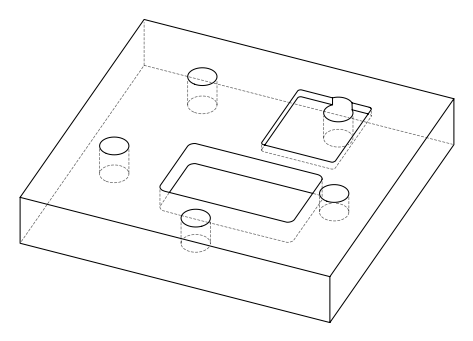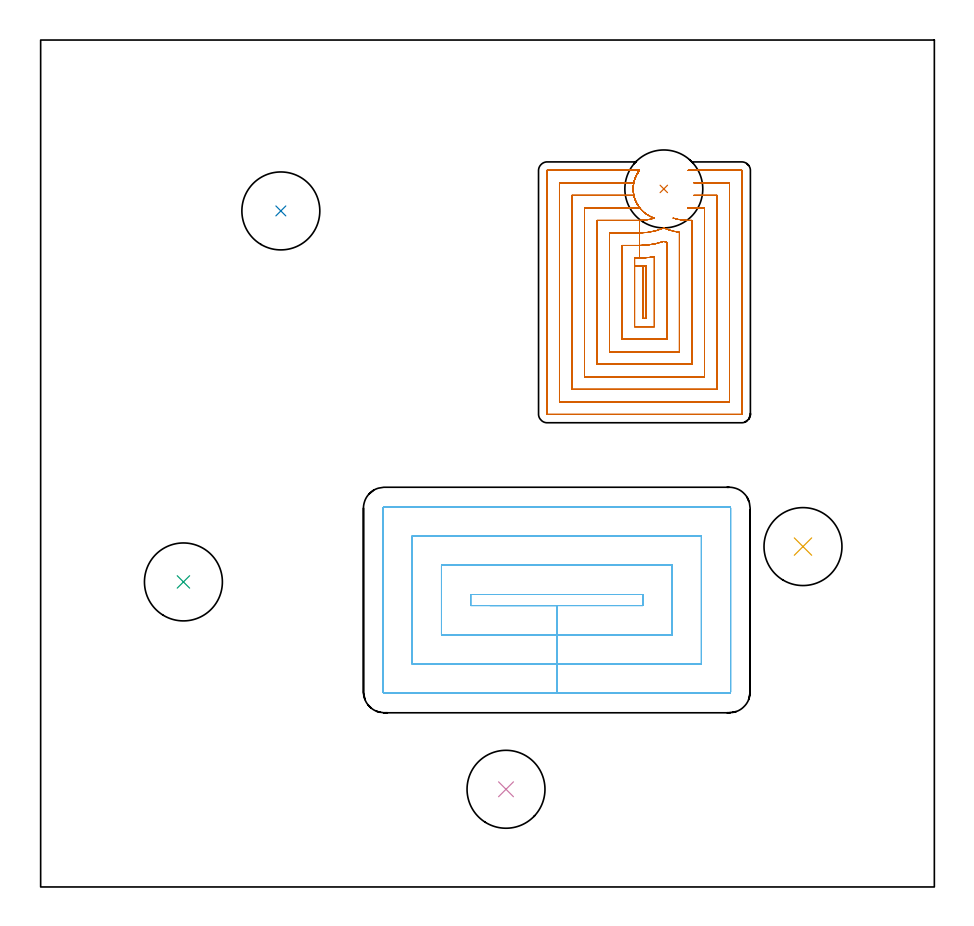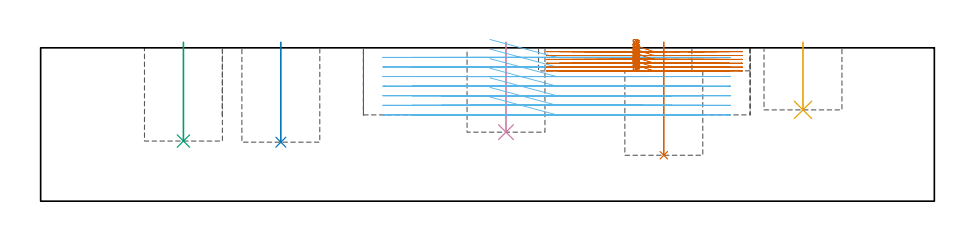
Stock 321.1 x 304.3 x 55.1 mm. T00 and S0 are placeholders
(PLAN: 7 operations, 2 tool changes, 36.5 min)
(1 INDEXABLE_INSERT_DRILL_BLIND_HOLE_FROM_SOLID | STEP1POCKET | UGT0302_007 | 0.16 min | 23755 mm3)
(2 INDEXABLE_INSERT_DRILL_BLIND_HOLE_FROM_SOLID_1 | STEP1POCKET_1 | UGT0302_007 | 0.15 min | 20860 mm3)
(3 INDEXABLE_INSERT_DRILL_BLIND_HOLE_FROM_SOLID_2 | STEP1POCKET_2 | UGT0302_007 | 0.14 min | 20614 mm3)
(4 INDEXABLE_INSERT_DRILL_BLIND_HOLE_FROM_SOLID_3 | STEP1POCKET_3 | UGT0302_007 | 0.13 min | 18645 mm3)
(5 INDEXABLE_INSERT_DRILL_BLIND_HOLE_FROM_SOLID_4 | STEP1POCKET_4 | UGT0302_007 | 0.1 min | 13721 mm3)
(6 MILL_RECTANGULAR_POCKET | POCKET_RECTANGULAR_STRAIGHT | UGT0201_132 | Follow Part, ap 3.5, ae 75% | 15.61 min | 270044 mm3)
(7 MILL_RECTANGULAR_POCKET_1 | POCKET_RECTANGULAR_STRAIGHT_1 | NXT0201_008 | Follow Part, ap 1.5, ae 75% | 20.19 min | 54513 mm3)
(TOOL UGT0302_007 | Indexable Insert Drill 28mm | D28 PA180 FL50 Z2)
(TOOL UGT0201_132 | Carbide End Mill 14.0 | D14 FL30 Z4)
(TOOL NXT0201_008 | ENDMILL 6mm [2P460-0600-NA 1630] | D6 FL26 Z6)
(OP 1 INDEXABLE_INSERT_DRILL_BLIND_HOLE_FROM_SOLID)
G17 G21 G94 G90
T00 M6
G54
G17 G0 G90 X223.9 Y250.8 S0 M3
G43 Z65.1 H0
G94 G81 G98 Z16.5 F250. R57.1
G80
M5
M2
(OP 2 INDEXABLE_INSERT_DRILL_BLIND_HOLE_FROM_SOLID_1)
G17 G21 G94 G90
T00 M6
G54
G17 G0 G90 X86.3 Y242.9 S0 M3
G43 Z65.1 H0
G94 G81 G98 Z21.2 F250. R57.1
G80
M5
M2
(OP 3 INDEXABLE_INSERT_DRILL_BLIND_HOLE_FROM_SOLID_2)
G17 G21 G94 G90
T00 M6
G54
G17 G0 G90 X51.3 Y109.6 S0 M3
G43 Z65.1 H0
G94 G81 G98 Z21.6 F250. R57.1
G80
M5
M2
(OP 4 INDEXABLE_INSERT_DRILL_BLIND_HOLE_FROM_SOLID_3)
G17 G21 G94 G90
T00 M6
G54
G17 G0 G90 X167.2 Y35.1 S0 M3
G43 Z65.1 H0
G94 G81 G98 Z24.8 F250. R57.1
G80
M5
M2
(OP 5 INDEXABLE_INSERT_DRILL_BLIND_HOLE_FROM_SOLID_4)
G17 G21 G94 G90
T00 M6
G54
G17 G0 G90 X273.9 Y122.3 S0 M3
G43 Z65.1 H0
G94 G81 G98 Z32.8 F250. R57.1
G80
M5
M2
(OP 6 MILL_RECTANGULAR_POCKET)
G17 G21 G94 G90
T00 M6
G54
G17 G0 G90 X161.405 Y101.1 S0 M3
G43 Z65.1 H0
Z58.1
G94 G1 X185.45 Z51.657 F250.
X216.4 F500.
Y105.1
X154.5
Y101.1
X185.45
Y90.6
X226.9
Y115.6
X144.
Y90.6
X185.45
Y80.1
X237.4
Y126.1
X133.5
Y80.1
X185.45
Y69.6
X247.4
G3 X247.9 Y70.1 R0.5
G1 Y136.1
G3 X247.4 Y136.6 R0.5
G1 X123.5
G3 X123. Y136.1 R0.5
G1 Y70.1
G3 X123.5 Y69.6 R0.5
G1 X185.45
X186.45
G0 X161.405 Y101.1 Z54.657
G1 X185.45 Z48.214 F250.
X216.4 F500.
Y105.1
X154.5
Y101.1
X185.45
Y90.6
X226.9
Y115.6
X144.
Y90.6
X185.45
Y80.1
X237.4
Y126.1
X133.5
Y80.1
X185.45
Y69.6
X247.4
G3 X247.9 Y70.1 R0.5
G1 Y136.1
G3 X247.4 Y136.6 R0.5
G1 X123.5
G3 X123. Y136.1 R0.5
G1 Y70.1
G3 X123.5 Y69.6 R0.5
G1 X185.45
X186.45
G0 X161.405 Y101.1 Z51.214
G1 X185.45 Z44.771 F250.
X216.4 F500.
Y105.1
X154.5
Y101.1
X185.45
Y90.6
X226.9
Y115.6
X144.
Y90.6
X185.45
Y80.1
X237.4
Y126.1
X133.5
Y80.1
X185.45
Y69.6
X247.4
G3 X247.9 Y70.1 R0.5
G1 Y136.1
G3 X247.4 Y136.6 R0.5
G1 X123.5
G3 X123. Y136.1 R0.5
G1 Y70.1
G3 X123.5 Y69.6 R0.5
G1 X185.45
X186.45
G0 X161.405 Y101.1 Z47.771
G1 X185.45 Z41.329 F250.
X216.4 F500.
Y105.1
X154.5
Y101.1
X185.45
Y90.6
X226.9
Y115.6
X144.
Y90.6
X185.45
Y80.1
X237.4
Y126.1
X133.5
Y80.1
X185.45
Y69.6
X247.4
G3 X247.9 Y70.1 R0.5
G1 Y136.1
G3 X247.4 Y136.6 R0.5
G1 X123.5
G3 X123. Y136.1 R0.5
G1 Y70.1
G3 X123.5 Y69.6 R0.5
G1 X185.45
X186.45
G0 X161.405 Y101.1 Z44.329
G1 X185.45 Z37.886 F250.
X216.4 F500.
Y105.1
X154.5
Y101.1
X185.45
Y90.6
X226.9
Y115.6
X144.
Y90.6
X185.45
Y80.1
X237.4
Y126.1
X133.5
Y80.1
X185.45
Y69.6
X247.4
G3 X247.9 Y70.1 R0.5
G1 Y136.1
G3 X247.4 Y136.6 R0.5
G1 X123.5
G3 X123. Y136.1 R0.5
G1 Y70.1
G3 X123.5 Y69.6 R0.5
G1 X185.45
X186.45
G0 X161.405 Y101.1 Z40.886
G1 X185.45 Z34.443 F250.
X216.4 F500.
Y105.1
X154.5
Y101.1
X185.45
Y90.6
X226.9
Y115.6
X144.
Y90.6
X185.45
Y80.1
X237.4
Y126.1
X133.5
Y80.1
X185.45
Y69.6
X247.4
G3 X247.9 Y70.1 R0.5
G1 Y136.1
G3 X247.4 Y136.6 R0.5
G1 X123.5
G3 X123. Y136.1 R0.5
G1 Y70.1
G3 X123.5 Y69.6 R0.5
G1 X185.45
X186.45
G0 X161.405 Y101.1 Z37.443
G1 X185.45 Z31. F250.
X216.4 F500.
Y105.1
X154.5
Y101.1
X185.45
Y90.6
X226.9
Y115.6
X144.
Y90.6
X185.45
Y80.1
X237.4
Y126.1
X133.5
Y80.1
X185.45
Y69.6
X247.4
G3 X247.9 Y70.1 R0.5
G1 Y136.1
G3 X247.4 Y136.6 R0.5
G1 X123.5
G3 X123. Y136.1 R0.5
G1 Y70.1
G3 X123.5 Y69.6 R0.5
G1 X185.45
X186.45
G0 Z65.1
M5
M2
(OP 7 MILL_RECTANGULAR_POCKET_1)
G17 G21 G94 G90
T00 M6
G54
G17 G0 G90 X213.185 Y253.251 S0 M3
G43 Z65.1 H1
Z58.1
G94 G1 X213.034 Y252.566 Z57.912 F250.
X212.904 Y251.331 Z57.579
X212.914 Y250.09 Z57.247
X213.064 Y248.858 Z56.914
X213.351 Y247.65 Z56.582
X213.773 Y246.483 Z56.249
X214.323 Y245.37 Z55.916
X214.995 Y244.326 Z55.584
X215.781 Y243.365 Z55.251
X216.669 Y242.498 Z54.918
X217.036 Y242.205 Z54.793
X217.402 Y241.913 Z54.667
X218.258 Y241.346 Z54.392
X219.163 Y240.862 Z54.117
X220.108 Y240.465 Z53.842
X220.555 Y240.322 Z53.717
G2 X215.178 Y239.5 R18. F500.
G1 Y226.
X213.4
Y223.022
X216.4
Y204.3
X217.5
Y223.078
G2 X216.4 Y223.022 R34.5
G1 X213.4
Y201.3
X220.5
Y226.453
G2 X215.178 Y226. R31.5
G1 Y230.5
X208.9
Y196.8
X225.
Y231.598
G2 X223.9 Y231.948 R27.
X215.178 Y230.5 R27.
G1 Y235.
X204.4
Y192.3
X229.5
Y235.218
G2 X223.9 Y236.759 R22.5
X215.178 Y235. R22.5
G1 Y239.5
X199.9
Y187.8
X234.
Y239.5
X232.622
G2 X227.243 Y240.322 R18.
G0 X214.256 Y257.5 Z58.1
G1 X213.808 Z57.98 F250.
X215.178 Z57.613
X214.892 Y257.128 Z57.487
X214.239 Y256.078 Z57.156
X213.708 Y254.961 Z56.824
X213.306 Y253.792 Z56.493
X213.037 Y252.585 Z56.162
X212.905 Y251.355 Z55.83
X212.912 Y250.119 Z55.499
X213.058 Y248.891 Z55.168
X213.34 Y247.687 Z54.836
X213.756 Y246.522 Z54.505
X214.3 Y245.412 Z54.174
X214.964 Y244.369 Z53.842
X215.254 Y244. Z53.717
X215.178 F500.
X195.4
Y183.3
X238.5
Y244.
X232.622
X232.545
G0 X213.332 Y253.873 Z58.1
G1 X213.716 Y254.979 Z57.786 F250.
X214.244 Y256.086 Z57.457
X214.892 Y257.128 Z57.129
X215.178 Y257.5 Z57.003
X213.808 Z56.636
X215.178 Z56.269
X214.892 Y257.128 Z56.143
X214.244 Y256.086 Z55.814
X213.716 Y254.979 Z55.486
X213.314 Y253.82 Z55.157
X213.043 Y252.624 Z54.828
X212.908 Y251.404 Z54.5
X212.909 Y250.178 Z54.171
X213.046 Y248.959 Z53.842
X213.144 Y248.5 Z53.717
X190.9 F500.
Y178.8
X243.
Y248.5
X234.656
G0 X213. Y249.386 Z58.1
G1 X212.916 Y250.07 Z57.915 F250.
X212.903 Y251.308 Z57.583
X213.03 Y252.54 Z57.252
X213.217 Y253.46 Z57.
X213.507 Y254.431 Z56.729
X213.885 Y255.371 Z56.457
X214.348 Y256.273 Z56.186
X214.892 Y257.128 Z55.914
X215.178 Y257.5 Z55.788
X213.808 Z55.421
X215.178 Z55.054
X214.892 Y257.128 Z54.928
X214.348 Y256.273 Z54.657
X213.885 Y255.371 Z54.385
X213.507 Y254.431 Z54.114
X213.217 Y253.46 Z53.842
X213.124 Y253. Z53.717
X186.4 F500.
Y174.3
X247.5
Y253.
X234.676
G0 X214.722 Y244.751 Z58.1
G1 X214.323 Y245.37 Z57.903 F250.
X213.773 Y246.483 Z57.57
X213.351 Y247.65 Z57.237
X213.064 Y248.858 Z56.905
X212.914 Y250.09 Z56.572
X212.904 Y251.331 Z56.239
X213.034 Y252.566 Z55.907
X213.302 Y253.778 Z55.574
X213.704 Y254.952 Z55.242
X214.237 Y256.074 Z54.909
X214.892 Y257.128 Z54.576
X215.178 Y257.5 Z54.451
X213.808 Z54.084
X215.178 Z53.717
X182. F500.
X181.945 Y257.495
X181.905 Y257.455
X181.9 Y257.4
Y169.9
X181.905 Y169.845
X181.945 Y169.805
X182. Y169.8
X251.9
X251.955 Y169.805
X251.995 Y169.845
X252. Y169.9
Y257.4
X251.995 Y257.455
X251.955 Y257.495
X251.9 Y257.5
X232.622
G0 X213.185 Y253.251 Z56.717
G1 X213.034 Y252.566 Z56.529 F250.
X212.904 Y251.331 Z56.196
X212.914 Y250.09 Z55.863
X213.064 Y248.858 Z55.531
X213.351 Y247.65 Z55.198
X213.773 Y246.483 Z54.866
X214.323 Y245.37 Z54.533
X214.995 Y244.326 Z54.2
X215.781 Y243.365 Z53.868
X216.669 Y242.498 Z53.535
X217.036 Y242.205 Z53.409
X217.402 Y241.913 Z53.284
X218.258 Y241.346 Z53.009
X219.163 Y240.862 Z52.734
X220.108 Y240.465 Z52.459
X220.555 Y240.322 Z52.333
G2 X215.178 Y239.5 R18. F500.
G1 Y226.
X213.4
Y223.022
X216.4
Y204.3
X217.5
Y223.078
G2 X216.4 Y223.022 R34.5
G1 X213.4
Y201.3
X220.5
Y226.453
G2 X215.178 Y226. R31.5
G1 Y230.5
X208.9
Y196.8
X225.
Y231.598
G2 X223.9 Y231.948 R27.
X215.178 Y230.5 R27.
G1 Y235.
X204.4
Y192.3
X229.5
Y235.218
G2 X223.9 Y236.759 R22.5
X215.178 Y235. R22.5
G1 Y239.5
X199.9
Y187.8
X234.
Y239.5
X232.622
G2 X227.243 Y240.322 R18.
G0 X214.256 Y257.5 Z56.717
G1 X213.808 Z56.596 F250.
X215.178 Z56.229
X214.892 Y257.128 Z56.104
X214.239 Y256.078 Z55.772
X213.708 Y254.961 Z55.441
X213.306 Y253.792 Z55.11
X213.037 Y252.585 Z54.778
X212.905 Y251.355 Z54.447
X212.912 Y250.119 Z54.116
X213.058 Y248.891 Z53.784
X213.34 Y247.687 Z53.453
X213.756 Y246.522 Z53.122
X214.3 Y245.412 Z52.79
X214.964 Y244.369 Z52.459
X215.254 Y244. Z52.333
X215.178 F500.
X195.4
Y183.3
X238.5
Y244.
X232.622
X232.544
G0 X213.332 Y253.873 Z56.717
G1 X213.716 Y254.979 Z56.403 F250.
X214.244 Y256.086 Z56.074
X214.892 Y257.128 Z55.745
X215.178 Y257.5 Z55.62
X213.808 Z55.253
X215.178 Z54.886
X214.892 Y257.128 Z54.76
X214.244 Y256.086 Z54.431
X213.716 Y254.979 Z54.102
X213.314 Y253.82 Z53.774
X213.043 Y252.624 Z53.445
X212.908 Y251.404 Z53.116
X212.909 Y250.178 Z52.788
X213.046 Y248.959 Z52.459
X213.144 Y248.5 Z52.333
X190.9 F500.
Y178.8
X243.
Y248.5
X234.656
G0 X213. Y249.386 Z56.717
G1 X212.916 Y250.07 Z56.532 F250.
X212.903 Y251.308 Z56.2
X213.03 Y252.54 Z55.868
X213.217 Y253.46 Z55.617
X213.507 Y254.431 Z55.345
X213.885 Y255.371 Z55.074
X214.348 Y256.273 Z54.802
X214.892 Y257.128 Z54.531
X215.178 Y257.5 Z54.405
X213.808 Z54.038
X215.178 Z53.671
X214.892 Y257.128 Z53.545
X214.348 Y256.273 Z53.274
X213.885 Y255.371 Z53.002
X213.507 Y254.431 Z52.731
X213.217 Y253.46 Z52.459
X213.124 Y253. Z52.333
X186.4 F500.
Y174.3
X247.5
Y253.
X234.676
G0 X214.722 Y244.751 Z56.717
G1 X214.323 Y245.37 Z56.519 F250.
X213.773 Y246.483 Z56.187
X213.351 Y247.65 Z55.854
X213.064 Y248.858 Z55.521
X212.914 Y250.09 Z55.189
X212.904 Y251.331 Z54.856
X213.034 Y252.566 Z54.524
X213.302 Y253.778 Z54.191
X213.704 Y254.952 Z53.858
X214.237 Y256.074 Z53.526
X214.892 Y257.128 Z53.193
X215.178 Y257.5 Z53.067
X213.808 Z52.7
X215.178 Z52.333
X182. F500.
X181.945 Y257.495
X181.905 Y257.455
X181.9 Y257.4
Y169.9
X181.905 Y169.845
X181.945 Y169.805
X182. Y169.8
X251.9
X251.955 Y169.805
X251.995 Y169.845
X252. Y169.9
Y257.4
X251.995 Y257.455
X251.955 Y257.495
X251.9 Y257.5
X232.622
G0 X213.187 Y253.251 Z55.333
G1 X213.036 Y252.566 Z55.145 F250.
X212.906 Y251.332 Z54.813
X212.916 Y250.09 Z54.48
X213.066 Y248.858 Z54.148
X213.353 Y247.651 Z53.815
X213.774 Y246.483 Z53.482
X214.324 Y245.371 Z53.15
X214.996 Y244.327 Z52.817
X215.781 Y243.365 Z52.485
X216.669 Y242.498 Z52.152
X217.036 Y242.205 Z52.026
X217.402 Y241.913 Z51.901
X218.258 Y241.346 Z51.626
X219.163 Y240.862 Z51.351
X220.109 Y240.464 Z51.076
X220.556 Y240.322 Z50.95
G2 X215.179 Y239.5 R18. F500.
G1 Y226.
X213.4
Y223.022
X216.4
Y204.3
X217.5
Y223.078
G2 X216.4 Y223.022 R34.5
G1 X213.4
Y201.3
X220.5
Y226.453
G2 X215.179 Y226. R31.5
G1 Y230.5
X208.9
Y196.8
X225.
Y231.598
G2 X223.901 Y231.947 R27.
X215.179 Y230.5 R27.
G1 Y235.
X204.4
Y192.3
X229.5
Y235.218
G2 X223.901 Y236.759 R22.5
X215.179 Y235. R22.5
G1 Y239.5
X199.9
Y187.8
X234.
Y239.5
X232.622
G2 X227.243 Y240.322 R18.
G0 X214.255 Y257.5 Z55.333
G1 X213.808 Z55.213 F250.
X215.179 Z54.846
X214.893 Y257.128 Z54.72
X214.241 Y256.078 Z54.389
X213.71 Y254.961 Z54.057
X213.308 Y253.792 Z53.726
X213.039 Y252.585 Z53.395
X212.907 Y251.355 Z53.064
X212.914 Y250.119 Z52.732
X213.06 Y248.891 Z52.401
X213.342 Y247.687 Z52.07
X213.758 Y246.523 Z51.738
X214.301 Y245.412 Z51.407
X214.965 Y244.369 Z51.076
X215.255 Y244. Z50.95
X215.179 F500.
X195.4
Y183.3
X238.5
Y244.
X232.622
X232.544
G0 X213.335 Y253.875 Z55.333
G1 X213.717 Y254.979 Z55.02 F250.
X214.245 Y256.086 Z54.692
X214.893 Y257.128 Z54.363
X215.179 Y257.5 Z54.237
X213.808 Z53.87
X215.179 Z53.502
X214.893 Y257.128 Z53.376
X214.245 Y256.086 Z53.048
X213.717 Y254.979 Z52.719
X213.316 Y253.82 Z52.39
X213.045 Y252.624 Z52.062
X212.91 Y251.404 Z51.733
X212.911 Y250.178 Z51.404
X213.048 Y248.959 Z51.076
X213.146 Y248.5 Z50.95
X190.9 F500.
Y178.8
X243.
Y248.5
X234.656
G0 X213.001 Y249.389 Z55.333
G1 X212.917 Y250.07 Z55.149 F250.
X212.905 Y251.308 Z54.818
X213.032 Y252.54 Z54.486
X213.22 Y253.46 Z54.234
X213.509 Y254.431 Z53.963
X213.887 Y255.371 Z53.691
X214.35 Y256.273 Z53.42
X214.893 Y257.128 Z53.148
X215.179 Y257.5 Z53.023
X213.808 Z52.655
X215.179 Z52.288
X214.893 Y257.128 Z52.162
X214.35 Y256.273 Z51.89
X213.887 Y255.371 Z51.619
X213.509 Y254.431 Z51.347
X213.22 Y253.46 Z51.076
X213.126 Y253. Z50.95
X186.4 F500.
Y174.3
X247.5
Y253.
X234.676
G0 X214.722 Y244.753 Z55.333
G1 X214.324 Y245.371 Z55.136 F250.
X213.774 Y246.483 Z54.804
X213.353 Y247.651 Z54.471
X213.066 Y248.858 Z54.139
X212.916 Y250.09 Z53.806
X212.906 Y251.332 Z53.474
X213.036 Y252.566 Z53.141
X213.304 Y253.778 Z52.808
X213.706 Y254.952 Z52.476
X214.238 Y256.073 Z52.143
X214.893 Y257.128 Z51.811
X215.179 Y257.5 Z51.685
X213.808 Z51.317
X215.179 Z50.95
X182. F500.
X181.945 Y257.495
X181.905 Y257.455
X181.9 Y257.4
Y169.9
X181.905 Y169.845
X181.945 Y169.805
X182. Y169.8
X251.9
X251.955 Y169.805
X251.995 Y169.845
X252. Y169.9
Y257.4
X251.995 Y257.455
X251.955 Y257.495
X251.9 Y257.5
X232.622
G0 X213.187 Y253.251 Z53.95
G1 X213.036 Y252.566 Z53.762 F250.
X212.906 Y251.332 Z53.43
X212.916 Y250.09 Z53.097
X213.066 Y248.858 Z52.764
X213.353 Y247.651 Z52.432
X213.774 Y246.483 Z52.099
X214.324 Y245.371 Z51.767
X214.996 Y244.327 Z51.434
X215.781 Y243.365 Z51.101
X216.669 Y242.498 Z50.769
X217.036 Y242.205 Z50.643
X217.402 Y241.913 Z50.517
X218.003 Y241.503 Z50.323
X218.63 Y241.134 Z50.128
X219.051 Y240.928 Z50.002
X219.472 Y240.721 Z49.876
X220.109 Y240.464 Z49.692
X220.556 Y240.322 Z49.567
G2 X215.179 Y239.5 R18. F500.
G1 Y226.
X213.4
Y223.022
X216.4
Y204.3
X217.5
Y223.078
G2 X216.4 Y223.022 R34.5
G1 X213.4
Y201.3
X220.5
Y226.453
G2 X215.179 Y226. R31.5
G1 Y230.5
X208.9
Y196.8
X225.
Y231.598
G2 X223.901 Y231.947 R27.
X215.179 Y230.5 R27.
G1 Y235.
X204.4
Y192.3
X229.5
Y235.218
G2 X223.901 Y236.759 R22.5
X215.179 Y235. R22.5
G1 Y239.5
X199.9
Y187.8
X234.
Y239.5
X232.622
G2 X227.243 Y240.322 R18.
G0 X214.255 Y257.5 Z53.95
G1 X213.808 Z53.83 F250.
X215.179 Z53.463
X214.893 Y257.128 Z53.337
X214.241 Y256.078 Z53.005
X213.71 Y254.961 Z52.674
X213.308 Y253.792 Z52.343
X213.039 Y252.585 Z52.012
X212.907 Y251.355 Z51.68
X212.914 Y250.119 Z51.349
X213.06 Y248.891 Z51.018
X213.342 Y247.687 Z50.686
X213.758 Y246.523 Z50.355
X214.301 Y245.412 Z50.024
X214.965 Y244.369 Z49.692
X215.255 Y244. Z49.567
X215.179 F500.
X195.4
Y183.3
X238.5
Y244.
X232.622
X232.544
G0 X213.335 Y253.875 Z53.95
G1 X213.717 Y254.979 Z53.637 F250.
X214.245 Y256.086 Z53.308
X214.893 Y257.128 Z52.98
X215.179 Y257.5 Z52.854
X213.808 Z52.486
X215.179 Z52.119
X214.893 Y257.128 Z51.993
X214.245 Y256.086 Z51.664
X213.717 Y254.979 Z51.336
X213.316 Y253.82 Z51.007
X213.045 Y252.624 Z50.678
X212.91 Y251.404 Z50.35
X212.911 Y250.178 Z50.021
X213.048 Y248.959 Z49.692
X213.146 Y248.5 Z49.567
X190.9 F500.
Y178.8
X243.
Y248.5
X234.656
G0 X213.001 Y249.389 Z53.95
G1 X212.917 Y250.07 Z53.766 F250.
X212.905 Y251.308 Z53.434
X213.032 Y252.54 Z53.102
X213.22 Y253.46 Z52.851
X213.509 Y254.431 Z52.579
X213.887 Y255.371 Z52.308
X214.35 Y256.273 Z52.036
X214.893 Y257.128 Z51.765
X215.179 Y257.5 Z51.639
X213.808 Z51.272
X215.179 Z50.904
X214.893 Y257.128 Z50.778
X214.35 Y256.273 Z50.507
X213.887 Y255.371 Z50.235
X213.509 Y254.431 Z49.964
X213.22 Y253.46 Z49.692
X213.126 Y253. Z49.567
X186.4 F500.
Y174.3
X247.5
Y253.
X234.676
G0 X214.722 Y244.753 Z53.95
G1 X214.324 Y245.371 Z53.753 F250.
X213.774 Y246.483 Z53.421
X213.353 Y247.651 Z53.088
X213.066 Y248.858 Z52.755
X212.916 Y250.09 Z52.423
X212.906 Y251.332 Z52.09
X213.036 Y252.566 Z51.758
X213.304 Y253.778 Z51.425
X213.706 Y254.952 Z51.093
X214.238 Y256.073 Z50.76
X214.893 Y257.128 Z50.427
X215.179 Y257.5 Z50.302
X213.808 Z49.934
X215.179 Z49.567
X182. F500.
X181.945 Y257.495
X181.905 Y257.455
X181.9 Y257.4
Y169.9
X181.905 Y169.845
X181.945 Y169.805
X182. Y169.8
X251.9
X251.955 Y169.805
X251.995 Y169.845
X252. Y169.9
Y257.4
X251.995 Y257.455
X251.955 Y257.495
X251.9 Y257.5
X232.622
G0 X213.185 Y253.251 Z52.567
G1 X213.034 Y252.566 Z52.379 F250.
X212.904 Y251.331 Z52.046
X212.914 Y250.09 Z51.713
X213.064 Y248.858 Z51.381
X213.351 Y247.65 Z51.048
X213.773 Y246.483 Z50.716
X214.323 Y245.37 Z50.383
X214.995 Y244.326 Z50.05
X215.781 Y243.365 Z49.718
X216.669 Y242.498 Z49.385
X217.036 Y242.205 Z49.259
X217.402 Y241.913 Z49.134
X218.258 Y241.346 Z48.859
X219.163 Y240.862 Z48.584
X220.108 Y240.465 Z48.309
X220.555 Y240.322 Z48.183
G2 X215.178 Y239.5 R18. F500.
G1 Y226.
X213.4
Y223.022
X216.4
Y204.3
X217.5
Y223.078
G2 X216.4 Y223.022 R34.5
G1 X213.4
Y201.3
X220.5
Y226.453
G2 X215.178 Y226. R31.5
G1 Y230.5
X208.9
Y196.8
X225.
Y231.598
G2 X223.9 Y231.948 R27.
X215.178 Y230.5 R27.
G1 Y235.
X204.4
Y192.3
X229.5
Y235.218
G2 X223.9 Y236.759 R22.5
X215.178 Y235. R22.5
G1 Y239.5
X199.9
Y187.8
X234.
Y239.5
X232.622
G2 X227.244 Y240.322 R18.
G0 X214.256 Y257.5 Z52.567
G1 X213.808 Z52.446 F250.
X215.178 Z52.079
X214.892 Y257.128 Z51.954
X214.239 Y256.078 Z51.622
X213.708 Y254.961 Z51.291
X213.306 Y253.792 Z50.96
X213.037 Y252.585 Z50.628
X212.905 Y251.355 Z50.297
X212.912 Y250.119 Z49.966
X213.058 Y248.891 Z49.634
X213.34 Y247.687 Z49.303
X213.756 Y246.522 Z48.972
X214.3 Y245.412 Z48.64
X214.964 Y244.369 Z48.309
X215.254 Y244. Z48.183
X215.178 F500.
X195.4
Y183.3
X238.5
Y244.
X232.622
X232.545
G0 X213.332 Y253.873 Z52.567
G1 X213.716 Y254.979 Z52.253 F250.
X214.244 Y256.086 Z51.924
X214.892 Y257.128 Z51.595
X215.178 Y257.5 Z51.47
X213.808 Z51.103
X215.178 Z50.736
X214.892 Y257.128 Z50.61
X214.244 Y256.086 Z50.281
X213.716 Y254.979 Z49.952
X213.314 Y253.82 Z49.624
X213.043 Y252.624 Z49.295
X212.908 Y251.404 Z48.966
X212.909 Y250.178 Z48.638
X213.046 Y248.959 Z48.309
X213.144 Y248.5 Z48.183
X190.9 F500.
Y178.8
X243.
Y248.5
X234.656
G0 X213. Y249.386 Z52.567
G1 X212.916 Y250.07 Z52.382 F250.
X212.903 Y251.308 Z52.05
X213.03 Y252.54 Z51.718
X213.217 Y253.46 Z51.467
X213.507 Y254.431 Z51.195
X213.885 Y255.371 Z50.924
X214.348 Y256.273 Z50.652
X214.892 Y257.128 Z50.381
X215.178 Y257.5 Z50.255
X213.808 Z49.888
X215.178 Z49.521
X214.892 Y257.128 Z49.395
X214.348 Y256.273 Z49.124
X213.885 Y255.371 Z48.852
X213.507 Y254.431 Z48.581
X213.217 Y253.46 Z48.309
X213.124 Y253. Z48.183
X186.4 F500.
Y174.3
X247.5
Y253.
X234.676
G0 X214.722 Y244.751 Z52.567
G1 X214.323 Y245.37 Z52.369 F250.
X213.773 Y246.483 Z52.037
X213.351 Y247.65 Z51.704
X213.064 Y248.858 Z51.371
X212.914 Y250.09 Z51.039
X212.904 Y251.331 Z50.706
X213.034 Y252.566 Z50.374
X213.302 Y253.778 Z50.041
X213.704 Y254.952 Z49.708
X214.237 Y256.074 Z49.376
X214.892 Y257.128 Z49.043
X215.178 Y257.5 Z48.917
X213.808 Z48.55
X215.178 Z48.183
X182. F500.
X181.945 Y257.495
X181.905 Y257.455
X181.9 Y257.4
Y169.9
X181.905 Y169.845
X181.945 Y169.805
X182. Y169.8
X251.9
X251.955 Y169.805
X251.995 Y169.845
X252. Y169.9
Y257.4
X251.995 Y257.455
X251.955 Y257.495
X251.9 Y257.5
X232.622
G0 X213.185 Y253.251 Z51.183
G1 X213.034 Y252.566 Z50.995 F250.
X212.904 Y251.331 Z50.663
X212.914 Y250.09 Z50.33
X213.064 Y248.858 Z49.998
X213.351 Y247.65 Z49.665
X213.773 Y246.483 Z49.332
X214.323 Y245.37 Z49.
X214.995 Y244.326 Z48.667
X215.781 Y243.365 Z48.334
X216.669 Y242.498 Z48.002
X217.036 Y242.205 Z47.876
X217.402 Y241.913 Z47.75
X218.258 Y241.346 Z47.476
X219.163 Y240.862 Z47.201
X220.108 Y240.465 Z46.926
X220.555 Y240.322 Z46.8
G2 X215.178 Y239.5 R18. F500.
G1 Y226.
X213.4
Y223.022
X216.4
Y204.3
X217.5
Y223.078
G2 X216.4 Y223.022 R34.5
G1 X213.4
Y201.3
X220.5
Y226.453
G2 X215.178 Y226. R31.5
G1 Y230.5
X208.9
Y196.8
X225.
Y231.598
G2 X223.9 Y231.948 R27.
X215.178 Y230.5 R27.
G1 Y235.
X204.4
Y192.3
X229.5
Y235.218
G2 X223.9 Y236.759 R22.5
X215.178 Y235. R22.5
G1 Y239.5
X199.9
Y187.8
X234.
Y239.5
X232.622
G2 X227.244 Y240.322 R18.
G0 X214.256 Y257.5 Z51.183
G1 X213.808 Z51.063 F250.
X215.178 Z50.696
X214.892 Y257.128 Z50.57
X214.239 Y256.078 Z50.239
X213.708 Y254.961 Z49.908
X213.306 Y253.792 Z49.576
X213.037 Y252.585 Z49.245
X212.905 Y251.355 Z48.914
X212.912 Y250.119 Z48.582
X213.058 Y248.891 Z48.251
X213.34 Y247.687 Z47.92
X213.756 Y246.522 Z47.588
X214.3 Y245.412 Z47.257
X214.964 Y244.369 Z46.926
X215.254 Y244. Z46.8
X215.178 F500.
X195.4
Y183.3
X238.5
Y244.
X232.622
X232.545
G0 X213.332 Y253.873 Z51.183
G1 X213.716 Y254.979 Z50.869 F250.
X214.244 Y256.086 Z50.541
X214.892 Y257.128 Z50.212
X215.178 Y257.5 Z50.086
X213.808 Z49.719
X215.178 Z49.352
X214.892 Y257.128 Z49.227
X214.244 Y256.086 Z48.898
X213.716 Y254.979 Z48.569
X213.314 Y253.82 Z48.24
X213.043 Y252.624 Z47.912
X212.908 Y251.404 Z47.583
X212.909 Y250.178 Z47.254
X213.046 Y248.959 Z46.926
X213.144 Y248.5 Z46.8
X190.9 F500.
Y178.8
X243.
Y248.5
X234.656
G0 X213. Y249.386 Z51.183
G1 X212.916 Y250.07 Z50.999 F250.
X212.903 Y251.308 Z50.667
X213.03 Y252.54 Z50.335
X213.217 Y253.46 Z50.084
X213.507 Y254.431 Z49.812
X213.885 Y255.371 Z49.541
X214.348 Y256.273 Z49.269
X214.892 Y257.128 Z48.997
X215.178 Y257.5 Z48.872
X213.808 Z48.505
X215.178 Z48.138
X214.892 Y257.128 Z48.012
X214.348 Y256.273 Z47.74
X213.885 Y255.371 Z47.469
X213.507 Y254.431 Z47.197
X213.217 Y253.46 Z46.926
X213.124 Y253. Z46.8
X186.4 F500.
Y174.3
X247.5
Y253.
X234.676
G0 X214.722 Y244.751 Z51.183
G1 X214.323 Y245.37 Z50.986 F250.
X213.773 Y246.483 Z50.653
X213.351 Y247.65 Z50.321
X213.064 Y248.858 Z49.988
X212.914 Y250.09 Z49.656
X212.904 Y251.331 Z49.323
X213.034 Y252.566 Z48.99
X213.302 Y253.778 Z48.658
X213.704 Y254.952 Z48.325
X214.237 Y256.074 Z47.992
X214.892 Y257.128 Z47.66
X215.178 Y257.5 Z47.534
X213.808 Z47.167
X215.178 Z46.8
X182. F500.
X181.945 Y257.495
X181.905 Y257.455
X181.9 Y257.4
Y169.9
X181.905 Y169.845
X181.945 Y169.805
X182. Y169.8
X251.9
X251.955 Y169.805
X251.995 Y169.845
X252. Y169.9
Y257.4
X251.995 Y257.455
X251.955 Y257.495
X251.9 Y257.5
X232.622
G0 Z65.1
M5
M2
